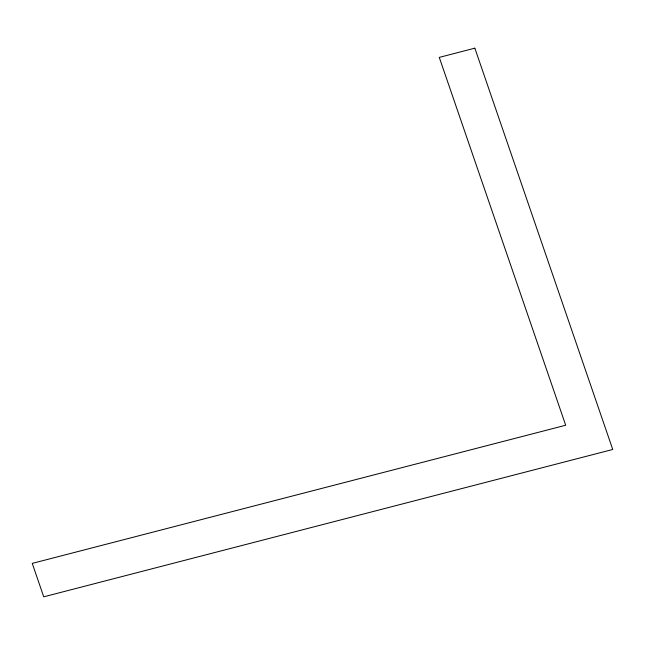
<?xml version="1.0" encoding="UTF-8"?>
<svg xmlns="http://www.w3.org/2000/svg" width="645" height="645" viewBox="0 0 645 645"><rect width="100%" height="100%" fill="white"/><g stroke="black" fill="none" stroke-linecap="round" stroke-linejoin="round"><path stroke-width="0.97" d="M474.841 48.173L439.277 57.389L565.697 425.24L32.25 563.383L43.739 596.827L612.75 449.468L474.841 48.173"/></g></svg>
